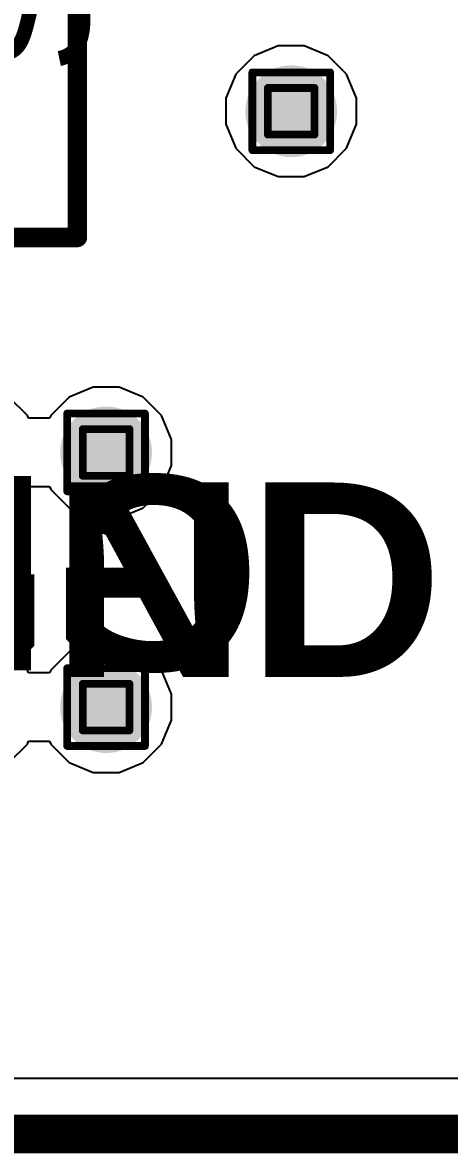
# Model space of a CAD drawing. Header units: inches. Extents: x -11 to 5433, y -4 to 5447.
# Drawn here: x -6.03 to -3.24, y -3.63 to 3.76 of the extents above; entities that cross this region are included whole.
import ezdxf

# ---------------------------------------------------------------- set-up
doc = ezdxf.new("R2010")
doc.units = ezdxf.units.IN
for name, color, linetype in [('Board_outline', 216, 'Continuous'), ('Bottom Layer', 5, 'Continuous'), ('Bottom Overlay', 54, 'Continuous'), ('Dimensions', 6, 'Continuous'), ('Drill Drawing', 1, 'Continuous'), ('Ground', 16, 'Continuous'), ('Power', 76, 'Continuous'), ('Top Layer', 1, 'Continuous'), ('Top Overlay', 2, 'Continuous'), ('Via Holes', 16, 'Continuous')]:
    doc.layers.add(name, color=color, linetype=linetype)
doc.styles.add('Arial', font='', dxfattribs={"height": 0.2})
doc.styles.add('Arial_Bold', font='', dxfattribs={"height": 0.2})
doc.styles.get('Arial').set_extended_font_data('Arial')
doc.styles.get('Arial_Bold').set_extended_font_data('Arial', bold=True)

msp = doc.modelspace()

# ---------------------------------------------------------------- hatches: boundary and pattern name
at = {"layer": 'Bottom Layer'}
h = msp.add_hatch(color=5, dxfattribs=at)
edge = h.paths.add_edge_path()
edge.add_arc((-4.2759, 3.1817), 0.3, 0, 360)
h = msp.add_hatch(color=5, dxfattribs=at)
edge = h.paths.add_edge_path()
edge.add_arc((-5.4858, 0.9528), 0.3, 0, 360)
h = msp.add_hatch(color=5, dxfattribs=at)
edge = h.paths.add_edge_path()
edge.add_arc((-5.4858, -0.7112), 0.3, 0, 360)
at = {"layer": 'Ground'}
h = msp.add_hatch(color=16, dxfattribs=at)
edge = h.paths.add_edge_path()
edge.add_arc((-4.2759, 3.1817), 0.3, 0, 360)
h = msp.add_hatch(color=16, dxfattribs=at)
edge = h.paths.add_edge_path()
edge.add_arc((-5.4858, 0.9528), 0.3, 0, 360)
h = msp.add_hatch(color=16, dxfattribs=at)
edge = h.paths.add_edge_path()
edge.add_arc((-5.4858, -0.7112), 0.3, 0, 360)
at = {"layer": 'Power'}
h = msp.add_hatch(color=76, dxfattribs=at)
edge = h.paths.add_edge_path()
edge.add_arc((-4.2759, 3.1817), 0.3, 0, 360)
h = msp.add_hatch(color=76, dxfattribs=at)
edge = h.paths.add_edge_path()
edge.add_arc((-5.4858, 0.9528), 0.3, 0, 360)
h = msp.add_hatch(color=76, dxfattribs=at)
edge = h.paths.add_edge_path()
edge.add_arc((-5.4858, -0.7112), 0.3, 0, 360)
at = {"layer": 'Top Layer'}
h = msp.add_hatch(color=1, dxfattribs=at)
edge = h.paths.add_edge_path()
edge.add_arc((-4.2759, 3.1817), 0.3, 0, 360)
h = msp.add_hatch(color=1, dxfattribs=at)
edge = h.paths.add_edge_path()
edge.add_arc((-5.4858, 0.9528), 0.3, 0, 360)
h = msp.add_hatch(color=1, dxfattribs=at)
edge = h.paths.add_edge_path()
edge.add_arc((-5.4858, -0.7112), 0.3, 0, 360)
at = {"layer": 'Via Holes'}
h = msp.add_hatch(color=7, dxfattribs=at)
edge = h.paths.add_edge_path()
edge.add_arc((-4.2759, 3.1817), 0.15, 0, 360)
h = msp.add_hatch(color=7, dxfattribs=at)
edge = h.paths.add_edge_path()
edge.add_arc((-5.4858, 0.9528), 0.15, 0, 360)
h = msp.add_hatch(color=7, dxfattribs=at)
edge = h.paths.add_edge_path()
edge.add_arc((-5.4858, -0.7112), 0.15, 0, 360)

# ---------------------------------------------------------------- linework, layer by layer
at = {"layer": 'Board_outline'}
msp.add_lwpolyline([(-9.9266, -3.5, 0.254, 0.254, 0), (66.0734, -3.5, 0.254, 0.254, 0)], format="xyseb", dxfattribs=at)
at = {"layer": 'Bottom Layer'}
msp.add_line((3.8567, -3.1374), (-9.9266, -3.1374), dxfattribs=at)
at = {"layer": 'Dimensions'}
for points in [[(-5.6731, 2.3571, 0.127, 0.127, 0), (-5.6731, 15.4975, 0.127, 0.127, 0)], [(-8.4266, 2.3571, 0.127, 0.127, 0), (-5.6731, 2.3571, 0.127, 0.127, 0)]]:
    msp.add_lwpolyline(points, format="xyseb", dxfattribs=at)
msp.add_lwpolyline([(-5.7049, 2.3571, 0.0635, 0.0635, 1), (-5.6414, 2.3571, 0.0635, 0.0635, 1)], format="xyseb", close=True, dxfattribs=at)
msp.add_lwpolyline([(-5.7049, 2.3571, 0.0635, 0.0635, 1), (-5.6414, 2.3571, 0.0635, 0.0635, 1)], format="xyseb", close=True, dxfattribs=at)
at = {"layer": 'Drill Drawing'}
for points in [[(-4.5299, 3.4357, 0.0508, 0.0508, 0), (-4.0219, 3.4357, 0.0508, 0.0508, 0)], [(-4.5299, 2.9277, 0.0508, 0.0508, 0), (-4.5299, 3.4357, 0.0508, 0.0508, 0)], [(-4.0219, 2.9277, 0.0508, 0.0508, 0), (-4.0219, 3.4357, 0.0508, 0.0508, 0)], [(-4.4283, 3.3341, 0.0508, 0.0508, 0), (-4.1235, 3.3341, 0.0508, 0.0508, 0)], [(-4.4283, 3.0293, 0.0508, 0.0508, 0), (-4.4283, 3.3341, 0.0508, 0.0508, 0)], [(-4.1235, 3.0293, 0.0508, 0.0508, 0), (-4.1235, 3.3341, 0.0508, 0.0508, 0)], [(-4.4283, 3.0293, 0.0508, 0.0508, 0), (-4.1235, 3.0293, 0.0508, 0.0508, 0)], [(-4.5299, 2.9277, 0.0508, 0.0508, 0), (-4.0219, 2.9277, 0.0508, 0.0508, 0)], [(-5.7398, 1.2068, 0.0508, 0.0508, 0), (-5.2318, 1.2068, 0.0508, 0.0508, 0)], [(-5.7398, 0.6988, 0.0508, 0.0508, 0), (-5.7398, 1.2068, 0.0508, 0.0508, 0)], [(-5.2318, 0.6988, 0.0508, 0.0508, 0), (-5.2318, 1.2068, 0.0508, 0.0508, 0)], [(-5.6382, 1.1052, 0.0508, 0.0508, 0), (-5.3334, 1.1052, 0.0508, 0.0508, 0)], [(-5.6382, 0.8004, 0.0508, 0.0508, 0), (-5.6382, 1.1052, 0.0508, 0.0508, 0)], [(-5.3334, 0.8004, 0.0508, 0.0508, 0), (-5.3334, 1.1052, 0.0508, 0.0508, 0)], [(-5.6382, 0.8004, 0.0508, 0.0508, 0), (-5.3334, 0.8004, 0.0508, 0.0508, 0)], [(-5.7398, 0.6988, 0.0508, 0.0508, 0), (-5.2318, 0.6988, 0.0508, 0.0508, 0)], [(-5.7398, -0.4572, 0.0508, 0.0508, 0), (-5.2318, -0.4572, 0.0508, 0.0508, 0)], [(-5.7398, -0.9652, 0.0508, 0.0508, 0), (-5.7398, -0.4572, 0.0508, 0.0508, 0)], [(-5.2318, -0.9652, 0.0508, 0.0508, 0), (-5.2318, -0.4572, 0.0508, 0.0508, 0)], [(-5.6382, -0.5588, 0.0508, 0.0508, 0), (-5.3334, -0.5588, 0.0508, 0.0508, 0)], [(-5.6382, -0.8636, 0.0508, 0.0508, 0), (-5.6382, -0.5588, 0.0508, 0.0508, 0)], [(-5.3334, -0.8636, 0.0508, 0.0508, 0), (-5.3334, -0.5588, 0.0508, 0.0508, 0)], [(-5.6382, -0.8636, 0.0508, 0.0508, 0), (-5.3334, -0.8636, 0.0508, 0.0508, 0)], [(-5.7398, -0.9652, 0.0508, 0.0508, 0), (-5.2318, -0.9652, 0.0508, 0.0508, 0)]]:
    msp.add_lwpolyline(points, format="xyseb", dxfattribs=at)
for points in [[(-4.5426, 3.4357, 0.0254, 0.0254, 1), (-4.5172, 3.4357, 0.0254, 0.0254, 1)], [(-4.5426, 3.4357, 0.0254, 0.0254, 1), (-4.5172, 3.4357, 0.0254, 0.0254, 1)], [(-4.0346, 3.4357, 0.0254, 0.0254, 1), (-4.0092, 3.4357, 0.0254, 0.0254, 1)], [(-4.0346, 3.4357, 0.0254, 0.0254, 1), (-4.0092, 3.4357, 0.0254, 0.0254, 1)], [(-4.441, 3.3341, 0.0254, 0.0254, 1), (-4.4156, 3.3341, 0.0254, 0.0254, 1)], [(-4.441, 3.3341, 0.0254, 0.0254, 1), (-4.4156, 3.3341, 0.0254, 0.0254, 1)], [(-4.1362, 3.3341, 0.0254, 0.0254, 1), (-4.1108, 3.3341, 0.0254, 0.0254, 1)], [(-4.1362, 3.3341, 0.0254, 0.0254, 1), (-4.1108, 3.3341, 0.0254, 0.0254, 1)], [(-4.441, 3.0293, 0.0254, 0.0254, 1), (-4.4156, 3.0293, 0.0254, 0.0254, 1)], [(-4.441, 3.0293, 0.0254, 0.0254, 1), (-4.4156, 3.0293, 0.0254, 0.0254, 1)], [(-4.1362, 3.0293, 0.0254, 0.0254, 1), (-4.1108, 3.0293, 0.0254, 0.0254, 1)], [(-4.1362, 3.0293, 0.0254, 0.0254, 1), (-4.1108, 3.0293, 0.0254, 0.0254, 1)], [(-4.5426, 2.9277, 0.0254, 0.0254, 1), (-4.5172, 2.9277, 0.0254, 0.0254, 1)], [(-4.5426, 2.9277, 0.0254, 0.0254, 1), (-4.5172, 2.9277, 0.0254, 0.0254, 1)], [(-4.0346, 2.9277, 0.0254, 0.0254, 1), (-4.0092, 2.9277, 0.0254, 0.0254, 1)], [(-4.0346, 2.9277, 0.0254, 0.0254, 1), (-4.0092, 2.9277, 0.0254, 0.0254, 1)], [(-5.7525, 1.2068, 0.0254, 0.0254, 1), (-5.7271, 1.2068, 0.0254, 0.0254, 1)], [(-5.7525, 1.2068, 0.0254, 0.0254, 1), (-5.7271, 1.2068, 0.0254, 0.0254, 1)], [(-5.2445, 1.2068, 0.0254, 0.0254, 1), (-5.2191, 1.2068, 0.0254, 0.0254, 1)], [(-5.2445, 1.2068, 0.0254, 0.0254, 1), (-5.2191, 1.2068, 0.0254, 0.0254, 1)], [(-5.6509, 1.1052, 0.0254, 0.0254, 1), (-5.6255, 1.1052, 0.0254, 0.0254, 1)], [(-5.6509, 1.1052, 0.0254, 0.0254, 1), (-5.6255, 1.1052, 0.0254, 0.0254, 1)], [(-5.3461, 1.1052, 0.0254, 0.0254, 1), (-5.3207, 1.1052, 0.0254, 0.0254, 1)], [(-5.3461, 1.1052, 0.0254, 0.0254, 1), (-5.3207, 1.1052, 0.0254, 0.0254, 1)], [(-5.6509, 0.8004, 0.0254, 0.0254, 1), (-5.6255, 0.8004, 0.0254, 0.0254, 1)], [(-5.6509, 0.8004, 0.0254, 0.0254, 1), (-5.6255, 0.8004, 0.0254, 0.0254, 1)], [(-5.3461, 0.8004, 0.0254, 0.0254, 1), (-5.3207, 0.8004, 0.0254, 0.0254, 1)], [(-5.3461, 0.8004, 0.0254, 0.0254, 1), (-5.3207, 0.8004, 0.0254, 0.0254, 1)], [(-5.7525, 0.6988, 0.0254, 0.0254, 1), (-5.7271, 0.6988, 0.0254, 0.0254, 1)], [(-5.7525, 0.6988, 0.0254, 0.0254, 1), (-5.7271, 0.6988, 0.0254, 0.0254, 1)], [(-5.2445, 0.6988, 0.0254, 0.0254, 1), (-5.2191, 0.6988, 0.0254, 0.0254, 1)], [(-5.2445, 0.6988, 0.0254, 0.0254, 1), (-5.2191, 0.6988, 0.0254, 0.0254, 1)], [(-5.7525, -0.4572, 0.0254, 0.0254, 1), (-5.7271, -0.4572, 0.0254, 0.0254, 1)], [(-5.7525, -0.4572, 0.0254, 0.0254, 1), (-5.7271, -0.4572, 0.0254, 0.0254, 1)], [(-5.2445, -0.4572, 0.0254, 0.0254, 1), (-5.2191, -0.4572, 0.0254, 0.0254, 1)], [(-5.2445, -0.4572, 0.0254, 0.0254, 1), (-5.2191, -0.4572, 0.0254, 0.0254, 1)], [(-5.6509, -0.5588, 0.0254, 0.0254, 1), (-5.6255, -0.5588, 0.0254, 0.0254, 1)], [(-5.6509, -0.5588, 0.0254, 0.0254, 1), (-5.6255, -0.5588, 0.0254, 0.0254, 1)], [(-5.3461, -0.5588, 0.0254, 0.0254, 1), (-5.3207, -0.5588, 0.0254, 0.0254, 1)], [(-5.3461, -0.5588, 0.0254, 0.0254, 1), (-5.3207, -0.5588, 0.0254, 0.0254, 1)], [(-5.6509, -0.8636, 0.0254, 0.0254, 1), (-5.6255, -0.8636, 0.0254, 0.0254, 1)], [(-5.6509, -0.8636, 0.0254, 0.0254, 1), (-5.6255, -0.8636, 0.0254, 0.0254, 1)], [(-5.3461, -0.8636, 0.0254, 0.0254, 1), (-5.3207, -0.8636, 0.0254, 0.0254, 1)], [(-5.3461, -0.8636, 0.0254, 0.0254, 1), (-5.3207, -0.8636, 0.0254, 0.0254, 1)], [(-5.7525, -0.9652, 0.0254, 0.0254, 1), (-5.7271, -0.9652, 0.0254, 0.0254, 1)], [(-5.7525, -0.9652, 0.0254, 0.0254, 1), (-5.7271, -0.9652, 0.0254, 0.0254, 1)], [(-5.2445, -0.9652, 0.0254, 0.0254, 1), (-5.2191, -0.9652, 0.0254, 0.0254, 1)], [(-5.2445, -0.9652, 0.0254, 0.0254, 1), (-5.2191, -0.9652, 0.0254, 0.0254, 1)]]:
    msp.add_lwpolyline(points, format="xyseb", close=True, dxfattribs=at)
at = {"layer": 'Ground'}
msp.add_line((32.1186, -3.1374), (-9.9266, -3.1374), dxfattribs=at)
at = {"layer": 'Power'}
for p, q in [((-4.3609, 3.6087), (-4.5178, 3.5437)), ((-4.191, 3.6087), (-4.3609, 3.6087)), ((-4.0341, 3.5437), (-4.191, 3.6087)), ((-4.5178, 3.5437), (-4.6379, 3.4236)), ((-3.9139, 3.4236), (-4.0341, 3.5437)), ((-4.6379, 3.4236), (-4.7029, 3.2667)), ((-3.8489, 3.2667), (-3.9139, 3.4236)), ((-4.7029, 3.2667), (-4.7029, 3.0968)), ((-3.8489, 3.0968), (-3.8489, 3.2667)), ((-4.7029, 3.0968), (-4.6379, 2.9399)), ((-3.9139, 2.9399), (-3.8489, 3.0968)), ((-4.6379, 2.9399), (-4.5178, 2.8197)), ((-4.0341, 2.8197), (-3.9139, 2.9399)), ((-4.5178, 2.8197), (-4.3609, 2.7547)), ((-4.191, 2.7547), (-4.0341, 2.8197)), ((-4.3609, 2.7547), (-4.191, 2.7547)), ((-5.5707, 1.3798), (-5.7276, 1.3148)), ((-5.4008, 1.3798), (-5.5707, 1.3798)), ((-5.2439, 1.3148), (-5.4008, 1.3798)), ((-6.0004, 1.1947), (-6.1205, 1.3148)), ((-5.7276, 1.3148), (-5.8478, 1.1947)), ((-5.1238, 1.1947), (-5.2439, 1.3148)), ((-5.9928, 1.1764), (-6.0004, 1.1947)), ((-5.8478, 1.1947), (-5.8553, 1.1764)), ((-5.0588, 1.0378), (-5.1238, 1.1947)), ((-5.8553, 1.1764), (-5.9928, 1.1764)), ((-5.0588, 0.8679), (-5.0588, 1.0378)), ((-5.1238, 0.711), (-5.0588, 0.8679)), ((-6.1205, 0.5909), (-6.0004, 0.711)), ((-6.0004, 0.711), (-5.9928, 0.7293)), ((-5.9928, 0.7293), (-5.8553, 0.7293)), ((-5.8553, 0.7293), (-5.8478, 0.711)), ((-5.8478, 0.711), (-5.7276, 0.5909)), ((-5.2439, 0.5909), (-5.1238, 0.711)), ((-5.7276, 0.5909), (-5.5707, 0.5258)), ((-5.5707, 0.5258), (-5.4008, 0.5258)), ((-5.4008, 0.5258), (-5.2439, 0.5909)), ((-5.5707, -0.2842), (-5.7276, -0.3492)), ((-5.4008, -0.2842), (-5.5707, -0.2842)), ((-5.2439, -0.3492), (-5.4008, -0.2842)), ((-6.0004, -0.4693), (-6.1205, -0.3492)), ((-5.7276, -0.3492), (-5.8478, -0.4693)), ((-5.1238, -0.4693), (-5.2439, -0.3492)), ((-5.9928, -0.4876), (-6.0004, -0.4693)), ((-5.8553, -0.4876), (-5.9928, -0.4876)), ((-5.8478, -0.4693), (-5.8553, -0.4876)), ((-5.0588, -0.6262), (-5.1238, -0.4693)), ((-5.0588, -0.7961), (-5.0588, -0.6262)), ((-5.1238, -0.953), (-5.0588, -0.7961)), ((-6.1205, -1.0732), (-6.0004, -0.953)), ((-6.0004, -0.953), (-5.9928, -0.9347)), ((-5.9928, -0.9347), (-5.8553, -0.9347)), ((-5.8553, -0.9347), (-5.8478, -0.953)), ((-5.8478, -0.953), (-5.7276, -1.0732)), ((-5.2439, -1.0732), (-5.1238, -0.953)), ((-5.7276, -1.0732), (-5.5707, -1.1382)), ((-5.4008, -1.1382), (-5.2439, -1.0732)), ((-5.5707, -1.1382), (-5.4008, -1.1382)), ((-0.8741, -3.1374), (-9.9539, -3.1374))]:
    msp.add_line(p, q, dxfattribs=at)
at = {"layer": 'Top Layer'}
msp.add_line((28.2753, -3.1374), (-9.9266, -3.1374), dxfattribs=at)

# ---------------------------------------------------------------- texts
at = {"layer": 'Bottom Overlay', "style": 'Arial_Bold', "text_generation_flag": 2}
msp.add_text('GND', height=1.27, rotation=360, dxfattribs=at).set_placement((-4.4772, -0.4704))
at = {"layer": 'Top Overlay'}
for s, height, rotation, style, p in [('SW2', 0.762, 90, 'Arial', (-5.5987, 3.4293)), ('GND', 1.27, 360, 'Arial_Bold', (-7.2251, -0.5136))]:
    msp.add_text(s, height=height, rotation=rotation, dxfattribs=dict(at, style=style)).set_placement(p)

doc.saveas('drawing.dxf')
